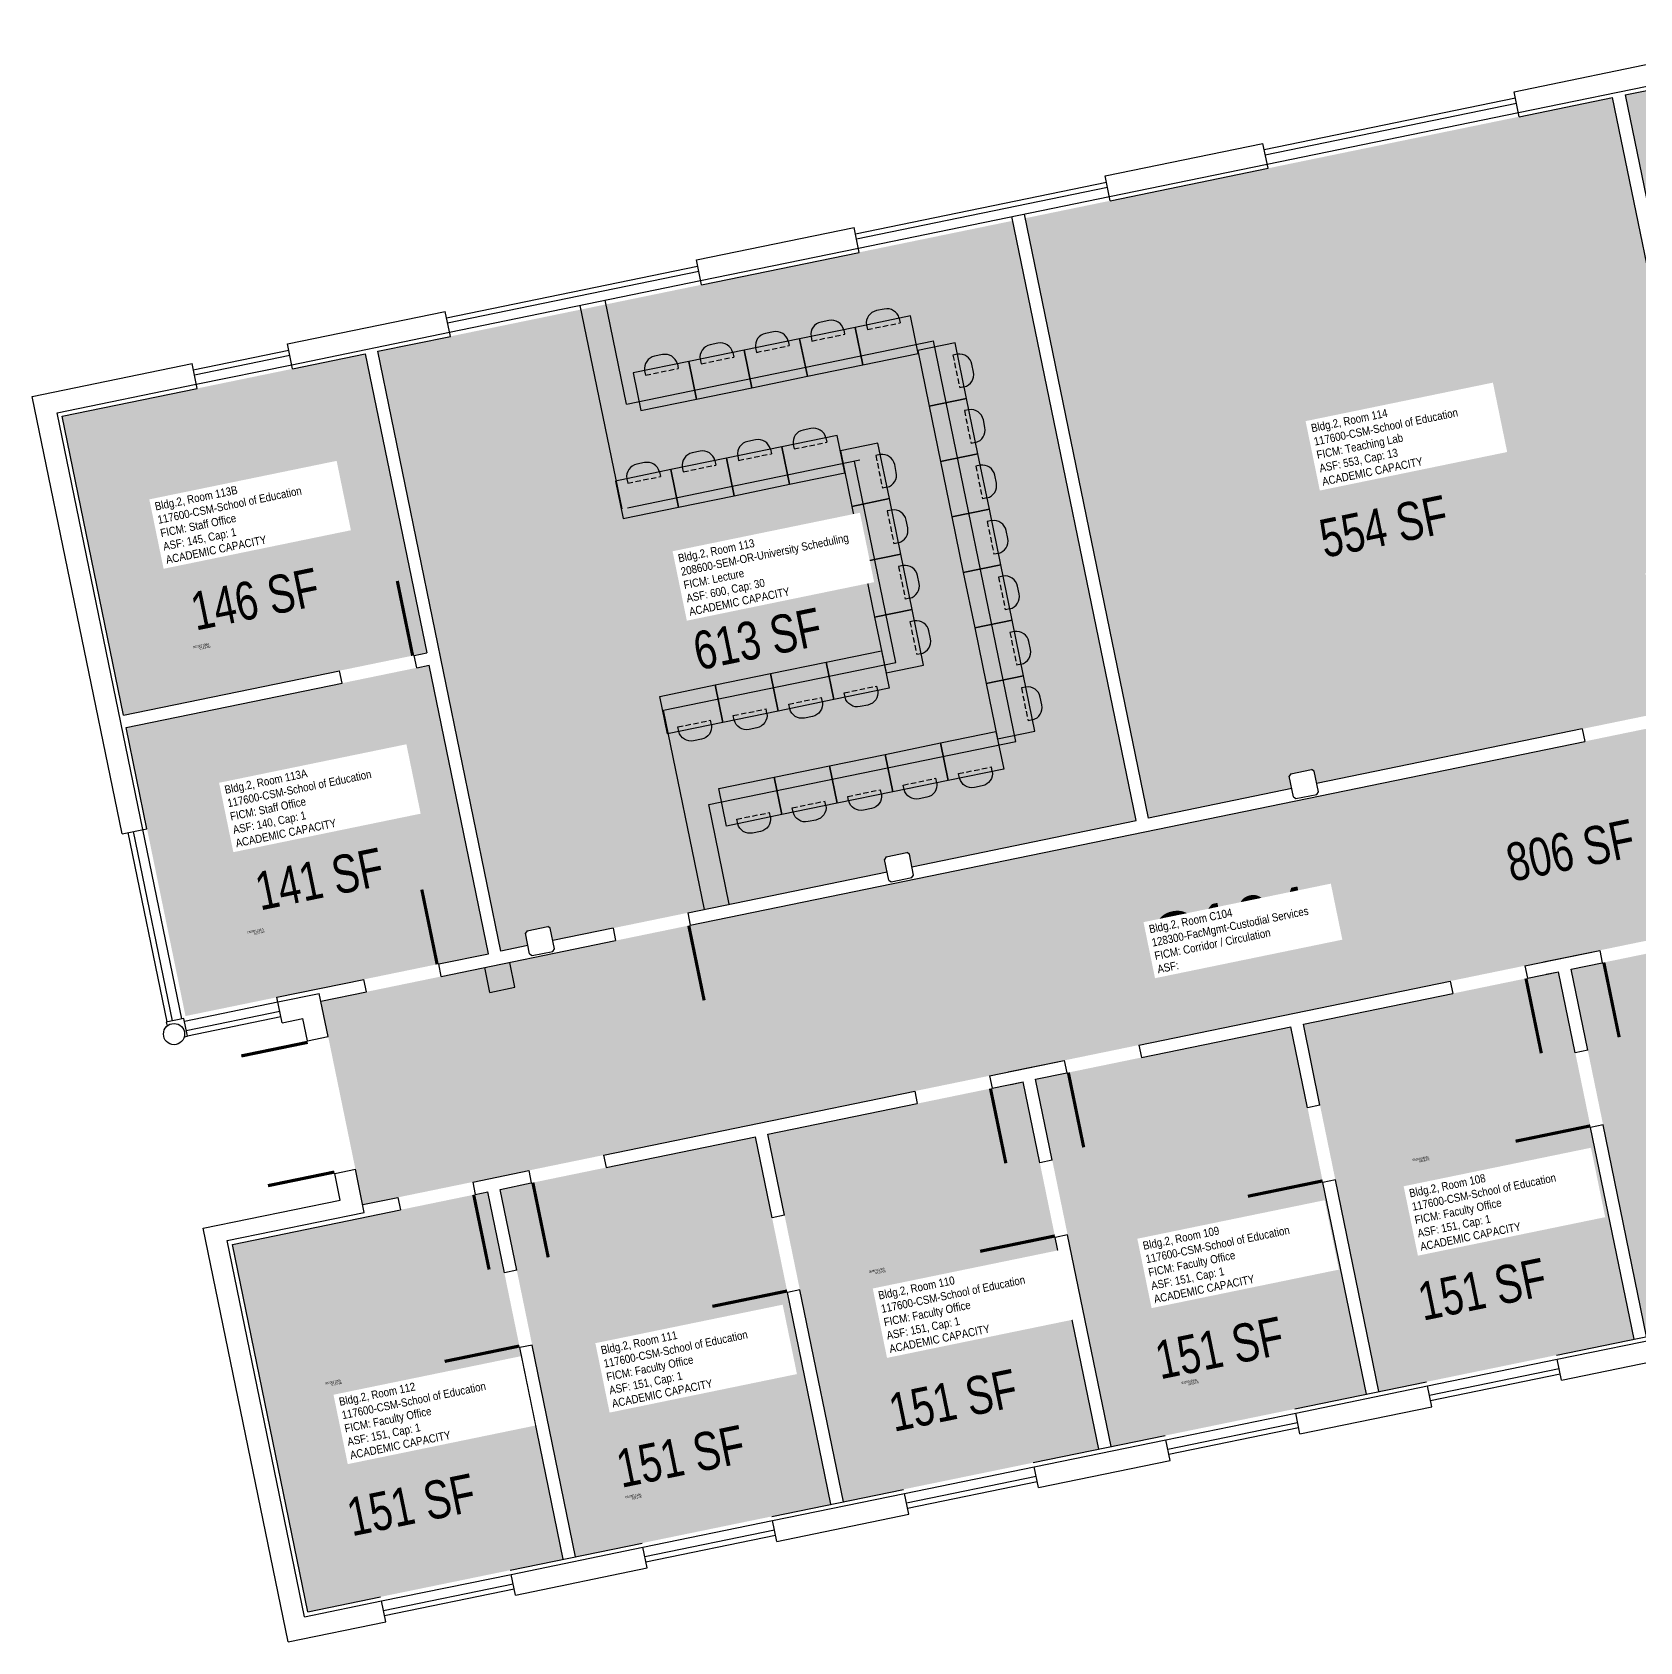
# Model space of a CAD drawing. Header units: inches. Extents: x 69199082 to 69201221, y 27671868 to 27674903.
# Drawn here: x 69199082 to 69199841, y 27673620 to 27674380 of the extents above; entities that cross this region are included whole.
import ezdxf
from ezdxf.enums import TextEntityAlignment as Align

# ---------------------------------------------------------------- set-up
doc = ezdxf.new("R2010")
doc.units = ezdxf.units.IN
doc.header["$LTSCALE"] = 100
doc.header["$MEASUREMENT"] = 0
doc.linetypes.add('DASHED2', pattern=[0.375, 0.25, -0.125])
for name, color, linetype in [('A-DOOR', 2, 'CONTINUOUS'), ('A-FLOR', 3, 'CONTINUOUS'), ('A-FURN', 3, 'CONTINUOUS'), ('A-GLAZ', 1, 'CONTINUOUS'), ('A-IDEN-RNUM', 7, 'CONTINUOUS'), ('A-IDEN-SNUM', 4, 'CONTINUOUS'), ('A-IDEN-VNUM', 4, 'CONTINUOUS'), ('A-WALL', 5, 'CONTINUOUS'), ('AREA-TEXT', 3, 'CONTINUOUS'), ('Rooms-Division-Color', 7, 'CONTINUOUS'), ('Rooms-Information', 7, 'CONTINUOUS')]:
    doc.layers.add(name, color=color, linetype=linetype)
doc.styles.add('CP_AREA', font='arial.ttf', dxfattribs={"height": 15})
doc.styles.add('CP_ROOMSNUMBER', font='arial.ttf', dxfattribs={"height": 1})
doc.styles.add('CP_ROOMVNUMBER', font='arial.ttf', dxfattribs={"width": 0.85, "height": 0.075})

msp = doc.modelspace()

# ---------------------------------------------------------------- hatches: boundary and pattern name
at = {"layer": 'Rooms-Division-Color', "true_color": 0xfa003f}
msp.add_hatch(color=240, dxfattribs=at).paths.add_polyline_path([(69199833.94, 27674350.4), (69199977.93, 27674380), (69200003.5, 27674255.6), (69199859.51, 27674226)])
at = {"layer": 'Rooms-Division-Color', "true_color": 0xffe090}
for points in [[(69199828.06, 27674349.19), (69199550.85, 27674292.21), (69199609.04, 27674009.13), (69199676.63, 27674023.02), (69199675.42, 27674028.9), (69199676.2, 27674030.08), (69199685.99, 27674032.1), (69199687.17, 27674031.32), (69199688.38, 27674025.44), (69199856.86, 27674060.07), (69199855.65, 27674065.95), (69199853.95, 27674074.21), (69199849.61, 27674095.33), (69199846.41, 27674110.93), (69199843.57, 27674124.72), (69199872.96, 27674130.76)], [(69199096.36, 27674198.79), (69199239.37, 27674228.19), (69199268.36, 27674087.14), (69199125.35, 27674057.74)], [(69199126.56, 27674051.87), (69199269.57, 27674081.26), (69199297.55, 27673945.11), (69199154.54, 27673915.71)], [(69199808.48, 27673937.83), (69199928.96, 27673962.59), (69199964.6, 27673789.22), (69199844.12, 27673764.45)], [(69199682.12, 27673911.85), (69199802.6, 27673936.62), (69199838.24, 27673763.24), (69199717.76, 27673738.48)], [(69199555.76, 27673885.88), (69199676.24, 27673910.65), (69199711.88, 27673737.27), (69199591.4, 27673712.51)], [(69199429.41, 27673859.91), (69199549.89, 27673884.67), (69199585.52, 27673711.3), (69199465.04, 27673686.53)], [(69199303.05, 27673833.94), (69199423.53, 27673858.7), (69199459.16, 27673685.33), (69199338.68, 27673660.56)], [(69199176.69, 27673807.97), (69199297.17, 27673832.73), (69199332.81, 27673659.35), (69199212.32, 27673634.59)]]:
    msp.add_hatch(color=41, dxfattribs=at).paths.add_polyline_path(points)
at = {"layer": 'Rooms-Division-Color', "true_color": 0x003fff}
msp.add_hatch(color=160, dxfattribs=at).paths.add_polyline_path([(69199245.24, 27674229.4), (69199544.98, 27674291.01), (69199603.16, 27674007.92), (69199497.37, 27673986.18), (69199496.17, 27673992.06), (69199494.99, 27673992.84), (69199485.19, 27673990.82), (69199484.41, 27673989.64), (69199485.62, 27673983.76), (69199327.92, 27673951.35), (69199326.71, 27673957.23), (69199325.53, 27673958), (69199315.73, 27673955.99), (69199314.95, 27673954.81), (69199316.16, 27673948.93), (69199303.43, 27673946.32)])
at = {"layer": 'Rooms-Division-Color', "true_color": 0xadadad}
msp.add_hatch(color=253, dxfattribs=at).paths.add_polyline_path([(69199218.44, 27673922.72), (69200378.19, 27674161.1), (69200397.92, 27674065.11), (69199238.17, 27673826.73)])

# ---------------------------------------------------------------- linework, layer by layer
at = {"layer": 'A-DOOR'}
for points in [[(69199261.75, 27674085.78, 1.5, 1.5, 0), (69199254.5, 27674121.04, 0, 0, 0), (69199253.76, 27674120.89, 0, 0, 0.414214), (69199227.52, 27674077.21, 0, 0, 0.414214)], [(69199849.5, 27674052.43, 1.5, 1.5, 0), (69199856.74, 27674017.17, 0, 0, 0), (69199856.01, 27674017.02, 0, 0, -0.414214), (69199814.67, 27674046.8, 0, 0, -0.414214)], [(69199273.31, 27673940.12, 1.5, 1.5, 0), (69199266.06, 27673975.39, 0, 0, 0), (69199265.33, 27673975.24, 0, 0, 0.414214), (69199239.08, 27673931.56, 0, 0, 0.414214)], [(69199392.06, 27673958.41, 1.5, 1.5, 0), (69199399.31, 27673923.14, 0, 0, 0), (69199398.57, 27673922.99, 0, 0, -0.414214), (69199357.23, 27673952.78, 0, 0, -0.414214)], [(69199823.91, 27673941, 1.5, 1.5, 0), (69199831.16, 27673905.73, 0, 0, 0), (69199831.89, 27673905.89, 0, 0, 0.414214), (69199858.13, 27673949.56, 0, 0, 0.414214)], [(69199787.18, 27673933.45, 1.5, 1.5, 0), (69199794.42, 27673898.18, 0, 0, 0), (69199793.69, 27673898.03, 0, 0, -0.414214), (69199752.35, 27673927.82, 0, 0, -0.414214)], [(69199212.22, 27673903.32, 1.5, 1.5, 0), (69199180.87, 27673896.88, 0, 0, 0), (69199180.72, 27673897.61, 0, 0, 0.414214), (69199218.51, 27673872.71, 0, 0, 0.414214)], [(69199571.19, 27673889.05, 1.5, 1.5, 0), (69199578.44, 27673853.79, 0, 0, 0), (69199579.17, 27673853.94, 0, 0, 0.414214), (69199605.42, 27673897.62, 0, 0, 0.414214)], [(69199571.19, 27673889.05, 1.5, 1.5, 0), (69199578.44, 27673853.79, 0, 0, 0), (69199579.17, 27673853.94, 0, 0, 0.414214), (69199605.42, 27673897.62, 0, 0, 0.414214)], [(69199817.55, 27673863.89, 1.5, 1.5, 0), (69199782.29, 27673856.64, 0, 0, 0), (69199782.14, 27673857.38, 0, 0, -0.414214), (69199811.92, 27673898.72, 0, 0, -0.414214)], [(69199534.46, 27673881.5, 1.5, 1.5, 0), (69199541.71, 27673846.24, 0, 0, 0), (69199540.97, 27673846.09, 0, 0, -0.414214), (69199499.63, 27673875.88, 0, 0, -0.414214)], [(69199224.8, 27673842.1, 1.5, 1.5, 0), (69199193.46, 27673835.66, 0, 0, 0), (69199193.61, 27673834.92, 0, 0, -0.414214), (69199218.51, 27673872.71, 0, 0, -0.414214)], [(69199691.19, 27673837.92, 1.5, 1.5, 0), (69199655.93, 27673830.67, 0, 0, 0), (69199655.78, 27673831.4, 0, 0, -0.414214), (69199685.57, 27673872.75, 0, 0, -0.414214)], [(69199564.84, 27673811.94, 1.5, 1.5, 0), (69199529.57, 27673804.7, 0, 0, 0), (69199529.42, 27673805.43, 0, 0, -0.414214), (69199559.21, 27673846.77, 0, 0, -0.414214)], [(69199318.47, 27673837.11, 1.5, 1.5, 0), (69199325.72, 27673801.85, 0, 0, 0), (69199326.46, 27673802, 0, 0, 0.414214), (69199352.7, 27673845.67, 0, 0, 0.414214)], [(69199290.56, 27673831.37, 1.5, 1.5, 0), (69199297.81, 27673796.11, 0, 0, 0), (69199297.07, 27673795.96, 0, 0, -0.414214), (69199255.73, 27673825.74, 0, 0, -0.414214)], [(69199438.48, 27673785.97, 1.5, 1.5, 0), (69199403.21, 27673778.72, 0, 0, 0), (69199403.06, 27673779.46, 0, 0, -0.414214), (69199432.85, 27673820.8, 0, 0, -0.414214)], [(69199312.12, 27673760, 1.5, 1.5, 0), (69199276.86, 27673752.75, 0, 0, 0), (69199276.71, 27673753.49, 0, 0, -0.414214), (69199306.49, 27673794.83, 0, 0, -0.414214)]]:
    msp.add_lwpolyline(points, format="xyseb", dxfattribs=at)
at = {"layer": 'A-FLOR'}
for p, q in [((69199360.56, 27674155.09), (69199340.83, 27674251.09)), ((69199362.65, 27674204.53), (69199352.59, 27674253.5)), ((69199362.65, 27674204.53), (69199507.62, 27674234.33)), ((69199546.48, 27674045.28), (69199507.62, 27674234.33)), ((69199363.15, 27674155.62), (69199472.85, 27674178.17)), ((69199489.8, 27674082.63), (69199470.27, 27674177.64)), ((69199380.09, 27674060.08), (69199489.8, 27674082.63)), ((69199399.42, 27673966.05), (69199380.09, 27674060.08)), ((69199401.51, 27674015.48), (69199546.48, 27674045.28)), ((69199411.18, 27673968.46), (69199401.51, 27674015.48))]:
    msp.add_line(p, q, dxfattribs=at)
at = {"layer": 'A-FURN'}
for points in [[(69199491.37, 27674244.96, 0.400898), (69199484.34, 27674249.36), (69199480.65, 27674248.6, 0.400898), (69199475.93, 27674241.79, 0.400898)], [(69199465.19, 27674239.58, 0.400898), (69199458.17, 27674243.98), (69199454.47, 27674243.22, 0.400898), (69199449.76, 27674236.41, 0.400898)], [(69199439.02, 27674234.2, 0.400898), (69199431.99, 27674238.6), (69199428.3, 27674237.84, 0.400898), (69199423.58, 27674231.03, 0.400898)], [(69199386.67, 27674223.44, 0.400898), (69199379.65, 27674227.84), (69199375.95, 27674227.08, 0.400898), (69199371.23, 27674220.27, 0.400898)], [(69199412.84, 27674228.82, 0.400898), (69199405.82, 27674233.22), (69199402.13, 27674232.46, 0.400898), (69199397.41, 27674225.65, 0.400898)], [(69199538.2, 27674134.05, 0.400898), (69199542.6, 27674141.07), (69199541.84, 27674144.77, 0.400898), (69199535.03, 27674149.48, 0.400898)], [(69199535.31, 27674031.16, -0.400898), (69199530.59, 27674024.35), (69199526.9, 27674023.59, -0.400898), (69199519.87, 27674027.99, -0.400898)], [(69199509.14, 27674025.78, -0.400898), (69199504.42, 27674018.97), (69199500.72, 27674018.21, -0.400898), (69199493.7, 27674022.61, -0.400898)], [(69199456.79, 27674015.02, -0.400898), (69199452.07, 27674008.21), (69199448.38, 27674007.45, -0.400898), (69199441.35, 27674011.85, -0.400898)], [(69199482.96, 27674020.4, -0.400898), (69199478.24, 27674013.59), (69199474.55, 27674012.83, -0.400898), (69199467.53, 27674017.23, -0.400898)], [(69199430.61, 27674009.64, -0.400898), (69199425.9, 27674002.83), (69199422.2, 27674002.07, -0.400898), (69199415.18, 27674006.47, -0.400898)]]:
    msp.add_lwpolyline(points, format="xyb", dxfattribs=at)
for points in [[(69199474.2, 27674222.99), (69199500.37, 27674228.37), (69199496.73, 27674246.07), (69199470.56, 27674240.69)], [(69199421.85, 27674212.23), (69199448.02, 27674217.61), (69199444.39, 27674235.31), (69199418.21, 27674229.93)], [(69199448.02, 27674217.61), (69199474.2, 27674222.99), (69199470.56, 27674240.69), (69199444.39, 27674235.31)], [(69199395.68, 27674206.85), (69199421.85, 27674212.23), (69199418.21, 27674229.93), (69199392.04, 27674224.55)], [(69199369.5, 27674201.47), (69199395.68, 27674206.85), (69199392.04, 27674224.55), (69199365.86, 27674219.17)], [(69199516.23, 27674151.22), (69199521.61, 27674125.04), (69199539.31, 27674128.68), (69199533.93, 27674154.85)], [(69199484.69, 27674039.2), (69199510.87, 27674044.58), (69199514.51, 27674026.89), (69199488.33, 27674021.51)], [(69199510.87, 27674044.58), (69199537.04, 27674049.96), (69199540.68, 27674032.27), (69199514.51, 27674026.89)], [(69199458.52, 27674033.82), (69199484.69, 27674039.2), (69199488.33, 27674021.51), (69199462.16, 27674016.13)], [(69199432.35, 27674028.44), (69199458.52, 27674033.82), (69199462.16, 27674016.13), (69199435.98, 27674010.75)], [(69199406.17, 27674023.06), (69199432.35, 27674028.44), (69199435.98, 27674010.75), (69199409.81, 27674005.37)]]:
    msp.add_lwpolyline(points, close=True, dxfattribs=at)
at = {"layer": 'A-FURN', "linetype": 'DASHED2', "ltscale": 0.1}
for points in [[(69199476.36, 27674239.65), (69199491.81, 27674242.83)], [(69199450.19, 27674234.27), (69199465.64, 27674237.45)], [(69199397.84, 27674223.51), (69199413.29, 27674226.69)], [(69199424.01, 27674228.89), (69199439.46, 27674232.07)], [(69199371.67, 27674218.13), (69199387.11, 27674221.31)], [(69199529.65, 27674175.66), (69199527.51, 27674175.23)], [(69199532.82, 27674160.22), (69199530.69, 27674159.78)], [(69199532.89, 27674149.05), (69199536.07, 27674133.6)], [(69199519.43, 27674030.12), (69199534.88, 27674033.3)], [(69199467.08, 27674019.36), (69199482.53, 27674022.54)], [(69199493.26, 27674024.74), (69199508.7, 27674027.92)], [(69199440.91, 27674013.98), (69199456.36, 27674017.16)], [(69199414.73, 27674008.6), (69199430.18, 27674011.78)]]:
    msp.add_lwpolyline(points, dxfattribs=at)
at = {"layer": 'A-FURN', "linetype": 'DASHED2', "ltscale": 0.1, "elevation": 0}
for points in [[(69199491.37, 27674244.96), (69199491.8, 27674242.83)], [(69199439.02, 27674234.2), (69199439.46, 27674232.07)], [(69199449.75, 27674236.41), (69199450.19, 27674234.27)], [(69199465.19, 27674239.58), (69199465.63, 27674237.45)], [(69199475.92, 27674241.79), (69199476.36, 27674239.65)], [(69199412.84, 27674228.82), (69199413.28, 27674226.69)], [(69199423.58, 27674231.03), (69199424.01, 27674228.89)], [(69199518.89, 27674228.01), (69199516.75, 27674227.57)], [(69199516.75, 27674227.57), (69199519.93, 27674212.13)], [(69199371.23, 27674220.27), (69199371.67, 27674218.13)], [(69199386.67, 27674223.44), (69199387.11, 27674221.31)], [(69199397.4, 27674225.65), (69199397.84, 27674223.51)], [(69199522.06, 27674212.57), (69199519.93, 27674212.13)], [(69199524.27, 27674201.84), (69199522.13, 27674201.4)], [(69199522.13, 27674201.4), (69199525.31, 27674185.95)], [(69199415.59, 27674177.93), (69199431.04, 27674181.1)], [(69199430.59, 27674183.23), (69199431.03, 27674181.1)], [(69199441.33, 27674185.44), (69199441.77, 27674183.31)], [(69199441.77, 27674183.31), (69199457.21, 27674186.48)], [(69199456.77, 27674188.61), (69199457.21, 27674186.48)], [(69199527.44, 27674186.4), (69199525.31, 27674185.96)], [(69199388.98, 27674174.68), (69199389.42, 27674172.55)], [(69199389.42, 27674172.55), (69199404.87, 27674175.72)], [(69199404.42, 27674177.85), (69199404.86, 27674175.72)], [(69199415.15, 27674180.06), (69199415.59, 27674177.93)], [(69199482.44, 27674180.68), (69199480.31, 27674180.24)], [(69199480.31, 27674180.24), (69199483.48, 27674164.79)], [(69199527.51, 27674175.23), (69199530.69, 27674159.78)], [(69199362.8, 27674169.3), (69199363.24, 27674167.17)], [(69199363.24, 27674167.17), (69199378.69, 27674170.34)], [(69199378.25, 27674172.47), (69199378.69, 27674170.34)], [(69199485.61, 27674165.24), (69199483.48, 27674164.8)], [(69199487.82, 27674154.51), (69199485.68, 27674154.07)], [(69199485.68, 27674154.07), (69199488.86, 27674138.62)], [(69199535.03, 27674149.49), (69199532.89, 27674149.05)], [(69199490.99, 27674139.06), (69199488.86, 27674138.63)], [(69199493.2, 27674128.33), (69199491.06, 27674127.89)], [(69199491.06, 27674127.89), (69199494.24, 27674112.45)], [(69199538.2, 27674134.05), (69199536.07, 27674133.61)], [(69199540.41, 27674123.32), (69199538.27, 27674122.88)], [(69199538.27, 27674122.88), (69199541.45, 27674107.43)], [(69199496.37, 27674112.89), (69199494.24, 27674112.45)], [(69199543.58, 27674107.87), (69199541.45, 27674107.44)], [(69199498.58, 27674102.16), (69199496.44, 27674101.72)], [(69199496.44, 27674101.72), (69199499.62, 27674086.27)], [(69199545.79, 27674097.14), (69199543.65, 27674096.7)], [(69199543.65, 27674096.7), (69199546.83, 27674081.26)], [(69199501.75, 27674086.72), (69199499.62, 27674086.28)], [(69199548.96, 27674081.7), (69199546.83, 27674081.26)], [(69199465.41, 27674068.26), (69199480.86, 27674071.43)], [(69199465.85, 27674066.12), (69199465.41, 27674068.26)], [(69199481.29, 27674069.3), (69199480.85, 27674071.43)], [(69199551.17, 27674070.97), (69199549.03, 27674070.53)], [(69199549.03, 27674070.53), (69199552.21, 27674055.08)], [(69199413.06, 27674057.5), (69199428.51, 27674060.67)], [(69199428.95, 27674058.54), (69199428.51, 27674060.67)], [(69199439.24, 27674062.88), (69199454.69, 27674066.05)], [(69199439.68, 27674060.74), (69199439.24, 27674062.88)], [(69199455.12, 27674063.92), (69199454.68, 27674066.05)], [(69199386.89, 27674052.12), (69199402.34, 27674055.29)], [(69199387.33, 27674049.98), (69199386.89, 27674052.12)], [(69199402.77, 27674053.16), (69199402.33, 27674055.29)], [(69199413.5, 27674055.36), (69199413.06, 27674057.5)], [(69199554.34, 27674055.53), (69199552.21, 27674055.09)], [(69199519.87, 27674027.99), (69199519.43, 27674030.12)], [(69199535.31, 27674031.16), (69199534.87, 27674033.3)], [(69199482.96, 27674020.4), (69199482.52, 27674022.54)], [(69199493.69, 27674022.61), (69199493.26, 27674024.74)], [(69199509.14, 27674025.78), (69199508.7, 27674027.92)], [(69199441.35, 27674011.85), (69199440.91, 27674013.98)], [(69199456.79, 27674015.02), (69199456.35, 27674017.16)], [(69199467.52, 27674017.23), (69199467.08, 27674019.36)], [(69199415.17, 27674006.47), (69199414.73, 27674008.6)], [(69199430.61, 27674009.64), (69199430.18, 27674011.78)]]:
    msp.add_lwpolyline(points, dxfattribs=at)
at = {"layer": 'A-FURN', "elevation": 0}
for points in [[(69199500.09, 27674229.74), (69199505.47, 27674203.56), (69199523.17, 27674207.2), (69199517.79, 27674233.38)], [(69199505.47, 27674203.56), (69199510.85, 27674177.39), (69199528.55, 27674181.03), (69199523.17, 27674207.2)], [(69199439.6, 27674166.64), (69199465.78, 27674172.02), (69199462.14, 27674189.72), (69199435.96, 27674184.34)], [(69199413.43, 27674161.26), (69199439.6, 27674166.64), (69199435.96, 27674184.34), (69199409.79, 27674178.96)], [(69199463.64, 27674182.41), (69199469.02, 27674156.23), (69199486.72, 27674159.87), (69199481.34, 27674186.04)], [(69199361.08, 27674150.5), (69199387.25, 27674155.88), (69199383.62, 27674173.58), (69199357.44, 27674168.2)], [(69199387.25, 27674155.88), (69199413.43, 27674161.26), (69199409.79, 27674178.96), (69199383.62, 27674173.58)], [(69199510.85, 27674177.39), (69199516.23, 27674151.22), (69199533.93, 27674154.85), (69199528.55, 27674181.03)], [(69199469.02, 27674156.23), (69199474.4, 27674130.06), (69199492.1, 27674133.7), (69199486.72, 27674159.87)], [(69199474.4, 27674130.06), (69199479.78, 27674103.88), (69199497.48, 27674107.52), (69199492.1, 27674133.7)], [(69199521.61, 27674125.04), (69199526.99, 27674098.87), (69199544.69, 27674102.51), (69199539.31, 27674128.68)], [(69199479.78, 27674103.88), (69199485.16, 27674077.71), (69199502.86, 27674081.35), (69199497.48, 27674107.52)], [(69199526.99, 27674098.87), (69199532.37, 27674072.69), (69199550.07, 27674076.33), (69199544.69, 27674102.51)], [(69199430.68, 27674077.34), (69199456.85, 27674082.72), (69199460.49, 27674065.02), (69199434.31, 27674059.64)], [(69199456.85, 27674082.72), (69199483.03, 27674088.1), (69199486.66, 27674070.4), (69199460.49, 27674065.02)], [(69199404.5, 27674071.96), (69199430.68, 27674077.34), (69199434.31, 27674059.64), (69199408.14, 27674054.26)], [(69199532.37, 27674072.69), (69199537.75, 27674046.52), (69199555.45, 27674050.16), (69199550.07, 27674076.33)], [(69199378.33, 27674066.58), (69199404.5, 27674071.96), (69199408.14, 27674054.26), (69199381.97, 27674048.88)]]:
    msp.add_lwpolyline(points, close=True, dxfattribs=at)
for points in [[(69199522.06, 27674212.57, 0.400898), (69199526.46, 27674219.59), (69199525.71, 27674223.29, 0.400898), (69199518.89, 27674228.01, 0.400898)], [(69199527.44, 27674186.4, 0.400898), (69199531.84, 27674193.42), (69199531.09, 27674197.11, 0.400898), (69199524.27, 27674201.83, 0.400898)], [(69199456.77, 27674188.61, 0.400898), (69199449.74, 27674193.02), (69199446.05, 27674192.26, 0.400898), (69199441.33, 27674185.44, 0.400898)], [(69199404.42, 27674177.85, 0.400898), (69199397.4, 27674182.26), (69199393.7, 27674181.5, 0.400898), (69199388.98, 27674174.68, 0.400898)], [(69199430.59, 27674183.23, 0.400898), (69199423.57, 27674187.64), (69199419.88, 27674186.88, 0.400898), (69199415.16, 27674180.06, 0.400898)], [(69199378.25, 27674172.47, 0.400898), (69199371.22, 27674176.88), (69199367.53, 27674176.12, 0.400898), (69199362.81, 27674169.3, 0.400898)], [(69199485.61, 27674165.24, 0.400898), (69199490.01, 27674172.26), (69199489.26, 27674175.96, 0.400898), (69199482.44, 27674180.67, 0.400898)], [(69199532.82, 27674160.22, 0.400898), (69199537.22, 27674167.25), (69199536.47, 27674170.94, 0.400898), (69199529.65, 27674175.66, 0.400898)], [(69199490.99, 27674139.06, 0.400898), (69199495.39, 27674146.09), (69199494.64, 27674149.78, 0.400898), (69199487.82, 27674154.5, 0.400898)], [(69199496.37, 27674112.89, 0.400898), (69199500.77, 27674119.91), (69199500.02, 27674123.61, 0.400898), (69199493.2, 27674128.33, 0.400898)], [(69199543.58, 27674107.87, 0.400898), (69199547.98, 27674114.9), (69199547.22, 27674118.59, 0.400898), (69199540.41, 27674123.31, 0.400898)], [(69199501.75, 27674086.72, 0.400898), (69199506.15, 27674093.74), (69199505.4, 27674097.44, 0.400898), (69199498.58, 27674102.15, 0.400898)], [(69199548.96, 27674081.7, 0.400898), (69199553.36, 27674088.72), (69199552.6, 27674092.42, 0.400898), (69199545.79, 27674097.14, 0.400898)], [(69199481.29, 27674069.3, -0.400898), (69199476.58, 27674062.48), (69199472.88, 27674061.72, -0.400898), (69199465.86, 27674066.12, -0.400898)], [(69199554.34, 27674055.53, 0.400898), (69199558.74, 27674062.55), (69199557.98, 27674066.24, 0.400898), (69199551.17, 27674070.96, 0.400898)], [(69199455.12, 27674063.92, -0.400898), (69199450.4, 27674057.1), (69199446.71, 27674056.34, -0.400898), (69199439.68, 27674060.74, -0.400898)], [(69199402.77, 27674053.16, -0.400898), (69199398.05, 27674046.34), (69199394.36, 27674045.58, -0.400898), (69199387.34, 27674049.98, -0.400898)], [(69199428.95, 27674058.54, -0.400898), (69199424.23, 27674051.72), (69199420.53, 27674050.96, -0.400898), (69199413.51, 27674055.36, -0.400898)]]:
    msp.add_lwpolyline(points, format="xyb", dxfattribs=at)
at = {"layer": 'A-GLAZ'}
for p, q in [((69199663.65, 27674324.59), (69199782.17, 27674348.95)), ((69199664.15, 27674322.14), (69199782.67, 27674346.5)), ((69199665.06, 27674317.73), (69199783.58, 27674342.09)), ((69199470.68, 27674284.92), (69199589.2, 27674309.28)), ((69199471.18, 27674282.47), (69199589.71, 27674306.84)), ((69199472.09, 27674278.07), (69199590.61, 27674302.43)), ((69199277.71, 27674245.26), (69199396.24, 27674269.62)), ((69199278.22, 27674242.81), (69199396.74, 27674267.17)), ((69199279.12, 27674238.4), (69199397.65, 27674262.76)), ((69199158.21, 27674220.7), (69199203.27, 27674229.96)), ((69199158.72, 27674218.25), (69199203.77, 27674227.51)), ((69199159.62, 27674213.84), (69199204.68, 27674223.1)), ((69199145.93, 27673912.92), (69199127.56, 27674002.3)), ((69199148.38, 27673913.42), (69199130, 27674002.81)), ((69199152.78, 27673914.33), (69199134.41, 27674003.71)), ((69199154.02, 27673913.31), (69199198.09, 27673922.37)), ((69199154.92, 27673908.9), (69199199, 27673917.96)), ((69199155.42, 27673906.45), (69199199.5, 27673915.51)), ((69199740.69, 27673741.15), (69199801.91, 27673753.73)), ((69199741.6, 27673736.74), (69199802.82, 27673749.33)), ((69199742.1, 27673734.29), (69199803.32, 27673746.88)), ((69199617.27, 27673715.78), (69199678.49, 27673728.37)), ((69199618.18, 27673711.37), (69199679.4, 27673723.96)), ((69199618.68, 27673708.93), (69199679.9, 27673721.51)), ((69199493.85, 27673690.41), (69199555.07, 27673703)), ((69199494.76, 27673686.01), (69199555.98, 27673698.59)), ((69199495.26, 27673683.56), (69199556.48, 27673696.14)), ((69199370.43, 27673665.05), (69199431.65, 27673677.63)), ((69199371.34, 27673660.64), (69199432.56, 27673673.22)), ((69199371.84, 27673658.19), (69199433.06, 27673670.77)), ((69199247.01, 27673639.68), (69199308.23, 27673652.26)), ((69199247.92, 27673635.27), (69199309.14, 27673647.85)), ((69199248.42, 27673632.82), (69199309.64, 27673645.4))]:
    msp.add_line(p, q, dxfattribs=at)
at = {"layer": 'A-WALL'}
for p, q in [((69199781.56, 27674351.89), (69199856.01, 27674367.19)), ((69199783.58, 27674342.09), (69199858.02, 27674357.39)), ((69199783.98, 27674340.13), (69199781.56, 27674351.89)), ((69199783.98, 27674340.13), (69199828.06, 27674349.19)), ((69199859.47, 27674196.39), (69199828.06, 27674349.19)), ((69199833.94, 27674350.4), (69199858.42, 27674355.43)), ((69199833.94, 27674350.4), (69199859.51, 27674226)), ((69199588.6, 27674312.22), (69199663.04, 27674327.52)), ((69199665.46, 27674315.77), (69199663.04, 27674327.52)), ((69199591.01, 27674300.47), (69199588.6, 27674312.22)), ((69199590.61, 27674302.43), (69199665.06, 27674317.73)), ((69199591.01, 27674300.47), (69199665.46, 27674315.77)), ((69199395.63, 27674272.56), (69199470.08, 27674287.86)), ((69199472.49, 27674276.11), (69199470.08, 27674287.86)), ((69199603.16, 27674007.92), (69199544.57, 27674292.97)), ((69199609.04, 27674009.13), (69199550.45, 27674294.17)), ((69199398.05, 27674260.81), (69199395.63, 27674272.56)), ((69199397.65, 27674262.76), (69199472.09, 27674278.07)), ((69199398.05, 27674260.81), (69199472.49, 27674276.11)), ((69199202.67, 27674232.9), (69199277.11, 27674248.2)), ((69199279.53, 27674236.44), (69199277.11, 27674248.2)), ((69199204.68, 27674223.1), (69199279.12, 27674238.4)), ((69199245.24, 27674229.4), (69199279.53, 27674236.44)), ((69199205.08, 27674221.14), (69199202.67, 27674232.9)), ((69199205.08, 27674221.14), (69199239.37, 27674228.19)), ((69199239.37, 27674228.19), (69199268.36, 27674087.14)), ((69199303.43, 27673946.32), (69199245.24, 27674229.4)), ((69199082.19, 27674208.13), (69199157.61, 27674223.64)), ((69199160.02, 27674211.88), (69199157.61, 27674223.64)), ((69199093.99, 27674200.35), (69199159.62, 27674213.84)), ((69199096.36, 27674198.79), (69199160.02, 27674211.88)), ((69199124.62, 27674001.7), (69199082.19, 27674208.13)), ((69199134.41, 27674003.71), (69199093.99, 27674200.35)), ((69199125.35, 27674057.74), (69199096.36, 27674198.79)), ((69199262.48, 27674085.93), (69199268.36, 27674087.14)), ((69199263.69, 27674080.05), (69199262.48, 27674085.93)), ((69199125.35, 27674057.74), (69199227.22, 27674078.68)), ((69199228.43, 27674072.81), (69199227.22, 27674078.68)), ((69199263.69, 27674080.05), (69199269.57, 27674081.26)), ((69199297.55, 27673945.11), (69199269.57, 27674081.26)), ((69199126.56, 27674051.87), (69199228.43, 27674072.81)), ((69199136.37, 27674004.11), (69199126.56, 27674051.87)), ((69199392.79, 27673958.56), (69199814.97, 27674045.33)), ((69199813.76, 27674051.21), (69199688.38, 27674025.44)), ((69199813.76, 27674051.21), (69199814.97, 27674045.33)), ((69199676.2, 27674030.08), (69199675.42, 27674028.9)), ((69199676.2, 27674030.08), (69199685.99, 27674032.1)), ((69199687.17, 27674031.32), (69199685.99, 27674032.1)), ((69199689.19, 27674021.52), (69199687.17, 27674031.32)), ((69199676.63, 27674023.02), (69199609.04, 27674009.13)), ((69199677.43, 27674019.11), (69199675.42, 27674028.9)), ((69199688.41, 27674020.34), (69199689.19, 27674021.52)), ((69199677.43, 27674019.11), (69199678.61, 27674018.33)), ((69199678.61, 27674018.33), (69199688.41, 27674020.34)), ((69199497.37, 27673986.18), (69199603.16, 27674007.92)), ((69199124.62, 27674001.7), (69199136.37, 27674004.11)), ((69199485.19, 27673990.82), (69199494.99, 27673992.84)), ((69199496.17, 27673992.06), (69199494.99, 27673992.84)), ((69199498.18, 27673982.26), (69199496.17, 27673992.06)), ((69199391.59, 27673964.44), (69199485.62, 27673983.76)), ((69199485.19, 27673990.82), (69199484.41, 27673989.64)), ((69199486.43, 27673979.85), (69199484.41, 27673989.64)), ((69199486.43, 27673979.85), (69199487.61, 27673979.07)), ((69199487.61, 27673979.07), (69199497.4, 27673981.08)), ((69199497.4, 27673981.08), (69199498.18, 27673982.26)), ((69199391.59, 27673964.44), (69199392.79, 27673958.56)), ((69199315.73, 27673955.99), (69199314.95, 27673954.81)), ((69199316.97, 27673945.01), (69199314.95, 27673954.81)), ((69199315.73, 27673955.99), (69199325.53, 27673958)), ((69199326.71, 27673957.23), (69199325.53, 27673958)), ((69199328.72, 27673947.43), (69199326.71, 27673957.23)), ((69199356.32, 27673957.19), (69199327.92, 27673951.35)), ((69199356.32, 27673957.19), (69199357.53, 27673951.31)), ((69199275.25, 27673934.4), (69199357.53, 27673951.31)), ((69199316.16, 27673948.93), (69199303.43, 27673946.32)), ((69199318.15, 27673944.24), (69199327.94, 27673946.25)), ((69199327.94, 27673946.25), (69199328.72, 27673947.43)), ((69199786.7, 27673939.48), (69199821.97, 27673946.72)), ((69199795.52, 27673941.29), (69199821.97, 27673946.72)), ((69199821.97, 27673946.72), (69199823.17, 27673940.85)), ((69199274.04, 27673940.28), (69199297.55, 27673945.11)), ((69199275.25, 27673934.4), (69199274.04, 27673940.28)), ((69199298.24, 27673926.87), (69199295.82, 27673938.63)), ((69199309.99, 27673929.29), (69199307.58, 27673941.04)), ((69199316.97, 27673945.01), (69199318.15, 27673944.24)), ((69199786.7, 27673939.48), (69199787.91, 27673933.6)), ((69199808.48, 27673937.83), (69199823.17, 27673940.85)), ((69199808.48, 27673937.83), (69199823.17, 27673940.85)), ((69199197.64, 27673924.57), (69199238.78, 27673933.03)), ((69199239.99, 27673927.15), (69199238.78, 27673933.03)), ((69199604.51, 27673902.03), (69199751.44, 27673932.23)), ((69199751.44, 27673932.23), (69199752.65, 27673926.35)), ((69199787.91, 27673933.6), (69199802.6, 27673936.62)), ((69199796.73, 27673935.41), (69199802.6, 27673936.62)), ((69199810.46, 27673898.42), (69199802.6, 27673936.62)), ((69199816.33, 27673899.63), (69199808.48, 27673937.83)), ((69199200.11, 27673912.57), (69199197.64, 27673924.57)), ((69199198.09, 27673922.37), (69199217.68, 27673926.39)), ((69199221.86, 27673906.07), (69199217.68, 27673926.39)), ((69199218.44, 27673922.72), (69199239.99, 27673927.15)), ((69199298.24, 27673926.87), (69199309.99, 27673929.29)), ((69199682.12, 27673911.85), (69199752.65, 27673926.35)), ((69199153.76, 27673914.53), (69199145.44, 27673912.82)), ((69199145.44, 27673912.82), (69199145.82, 27673910.94)), ((69199155.47, 27673906.21), (69199153.76, 27673914.53)), ((69199200.11, 27673912.57), (69199209.9, 27673914.59)), ((69199212.07, 27673904.06), (69199209.9, 27673914.59)), ((69199605.72, 27673896.15), (69199676.24, 27673910.65)), ((69199684.1, 27673872.44), (69199676.24, 27673910.65)), ((69199689.97, 27673873.65), (69199682.12, 27673911.85)), ((69199153.97, 27673905.9), (69199155.47, 27673906.21)), ((69199212.07, 27673904.06), (69199221.86, 27673906.07)), ((69199604.51, 27673902.03), (69199605.72, 27673896.15)), ((69199604.51, 27673902.03), (69199605.72, 27673896.15)), ((69199533.99, 27673887.53), (69199569.25, 27673894.78)), ((69199542.8, 27673889.34), (69199569.25, 27673894.78)), ((69199569.25, 27673894.78), (69199570.46, 27673888.9)), ((69199816.33, 27673899.63), (69199810.46, 27673898.42)), ((69199533.99, 27673887.53), (69199535.19, 27673881.65)), ((69199555.76, 27673885.88), (69199570.46, 27673888.9)), ((69199555.76, 27673885.88), (69199570.46, 27673888.9)), ((69199563.62, 27673847.68), (69199555.76, 27673885.88)), ((69199351.79, 27673850.08), (69199498.72, 27673880.28)), ((69199498.72, 27673880.28), (69199499.93, 27673874.41)), ((69199535.19, 27673881.65), (69199549.89, 27673884.67)), ((69199544.01, 27673883.47), (69199549.89, 27673884.67)), ((69199557.74, 27673846.47), (69199549.89, 27673884.67)), ((69199429.41, 27673859.91), (69199499.93, 27673874.41)), ((69199689.97, 27673873.65), (69199684.1, 27673872.44)), ((69199823.58, 27673864.36), (69199817.7, 27673863.15)), ((69199838.24, 27673763.24), (69199817.7, 27673863.15)), ((69199844.12, 27673764.45), (69199823.58, 27673864.36)), ((69199353, 27673844.21), (69199423.53, 27673858.7)), ((69199431.38, 27673820.5), (69199423.53, 27673858.7)), ((69199437.26, 27673821.71), (69199429.41, 27673859.91)), ((69199351.79, 27673850.08), (69199353, 27673844.21)), ((69199563.62, 27673847.68), (69199557.74, 27673846.47)), ((69199224.95, 27673841.37), (69199234.75, 27673843.38)), ((69199227.52, 27673828.88), (69199224.95, 27673841.37)), ((69199238.92, 27673823.05), (69199234.75, 27673843.38)), ((69199290.08, 27673837.4), (69199316.53, 27673842.83)), ((69199316.53, 27673842.83), (69199317.74, 27673836.96)), ((69199290.08, 27673837.4), (69199291.29, 27673831.52)), ((69199291.29, 27673831.52), (69199297.17, 27673832.73)), ((69199305.02, 27673794.53), (69199297.17, 27673832.73)), ((69199303.05, 27673833.94), (69199317.74, 27673836.96)), ((69199310.9, 27673795.74), (69199303.05, 27673833.94)), ((69199697.22, 27673838.39), (69199691.35, 27673837.18)), ((69199711.88, 27673737.27), (69199691.35, 27673837.18)), ((69199717.76, 27673738.48), (69199697.22, 27673838.39)), ((69199162.87, 27673815.59), (69199227.52, 27673828.88)), ((69199176.69, 27673807.97), (69199256.03, 27673824.27)), ((69199238.17, 27673826.73), (69199254.82, 27673830.15)), ((69199254.82, 27673830.15), (69199256.03, 27673824.27)), ((69199174.28, 27673809.77), (69199238.92, 27673823.05)), ((69199437.26, 27673821.71), (69199431.38, 27673820.5)), ((69199202.99, 27673620.42), (69199162.87, 27673815.59)), ((69199210.77, 27673632.23), (69199174.28, 27673809.77)), ((69199570.86, 27673812.42), (69199564.99, 27673811.21)), ((69199585.52, 27673711.3), (69199564.99, 27673811.21)), ((69199591.4, 27673712.51), (69199570.86, 27673812.42)), ((69199212.32, 27673634.59), (69199176.69, 27673807.97)), ((69199310.9, 27673795.74), (69199305.02, 27673794.53)), ((69199444.51, 27673786.45), (69199438.63, 27673785.24)), ((69199465.04, 27673686.53), (69199444.51, 27673786.45)), ((69199459.16, 27673685.33), (69199438.63, 27673785.24)), ((69199801.51, 27673755.69), (69199863.71, 27673768.48)), ((69199801.91, 27673753.73), (69199864.11, 27673766.52)), ((69199318.15, 27673760.47), (69199312.27, 27673759.27)), ((69199332.81, 27673659.35), (69199312.27, 27673759.27)), ((69199338.68, 27673660.56), (69199318.15, 27673760.47)), ((69199803.92, 27673743.94), (69199866.12, 27673756.72)), ((69199803.92, 27673743.94), (69199801.91, 27673753.73)), ((69199678.09, 27673730.32), (69199740.29, 27673743.11)), ((69199678.49, 27673728.37), (69199740.69, 27673741.15)), ((69199742.7, 27673731.36), (69199740.69, 27673741.15)), ((69199680.5, 27673718.57), (69199678.49, 27673728.37)), ((69199680.5, 27673718.57), (69199742.7, 27673731.36)), ((69199554.67, 27673704.96), (69199616.87, 27673717.74)), ((69199555.07, 27673703), (69199617.27, 27673715.78)), ((69199619.28, 27673705.99), (69199617.27, 27673715.78)), ((69199557.08, 27673693.2), (69199555.07, 27673703)), ((69199557.08, 27673693.2), (69199619.28, 27673705.99)), ((69199431.25, 27673679.59), (69199493.45, 27673692.37)), ((69199431.65, 27673677.63), (69199493.85, 27673690.41)), ((69199495.86, 27673680.62), (69199493.85, 27673690.41)), ((69199433.66, 27673667.83), (69199495.86, 27673680.62)), ((69199433.66, 27673667.83), (69199431.65, 27673677.63)), ((69199307.83, 27673654.22), (69199370.03, 27673667)), ((69199308.23, 27673652.26), (69199370.43, 27673665.05)), ((69199372.44, 27673655.25), (69199370.43, 27673665.05)), ((69199310.24, 27673642.47), (69199308.23, 27673652.26)), ((69199310.24, 27673642.47), (69199372.44, 27673655.25)), ((69199210.77, 27673632.23), (69199247.01, 27673639.68)), ((69199212.32, 27673634.59), (69199246.61, 27673641.64)), ((69199249.02, 27673629.88), (69199247.01, 27673639.68)), ((69199202.99, 27673620.42), (69199249.02, 27673629.88))]:
    msp.add_line(p, q, dxfattribs=at)
msp.add_circle((69199149.14, 27673907.2), 5, dxfattribs=at)

# ---------------------------------------------------------------- texts
at = {"layer": 'A-IDEN-RNUM', "style": 'CP_ROOMSNUMBER', "width": 0.85}
for s, p in [('0114-00', (69199717.61, 27674171.31)), ('0113-00', (69199418.86, 27674109.91)), ('0113-B0', (69199163.82, 27674089.13)), ('0113-A0', (69199189.44, 27673954.53)), ('C104-00', (69199653.52, 27673956.47)), ('0108-00', (69199739.32, 27673847.15)), ('0110-00', (69199482.69, 27673794.4)), ('0112-00', (69199226.05, 27673741.65)), ('0109-00', (69199630.27, 27673741.94)), ('0111-00', (69199367.76, 27673687.98))]:
    msp.add_text(s, height=1, rotation=11.61505, dxfattribs=at).set_placement(p, align=Align.CENTER)
at = {"layer": 'A-IDEN-SNUM', "style": 'CP_ROOMSNUMBER', "width": 0.85}
for s, p in [('0020011400', (69199715.77, 27674172.2)), ('0020011300', (69199417.02, 27674110.8)), ('00200113B0', (69199161.98, 27674090.02)), ('00200113A0', (69199187.6, 27673955.42)), ('0020C10400', (69199651.69, 27673957.36)), ('0020010800', (69199737.49, 27673848.04)), ('0020011000', (69199480.85, 27673795.29)), ('0020011200', (69199224.22, 27673742.54)), ('0020010900', (69199628.43, 27673742.83)), ('0020011100', (69199365.92, 27673688.87))]:
    msp.add_text(s, height=1, rotation=11.61505, dxfattribs=at).set_placement(p, align=Align.CENTER)
at = {"layer": 'A-IDEN-VNUM', "style": 'CP_ROOMVNUMBER', "width": 0.85}
for s, p in [('114', (69199717.61, 27674171.31)), ('113B', (69199182.39, 27674136.54)), ('113', (69199418.86, 27674109.91)), ('113A', (69199215.32, 27674002.82)), ('C104', (69199651.16, 27673943.52)), ('108', (69199763.88, 27673810.24)), ('109', (69199638.2, 27673785.5)), ('110', (69199513.34, 27673762.01)), ('111', (69199382.42, 27673736.19)), ('112', (69199258.83, 27673711.88))]:
    msp.add_text(s, height=27, rotation=11.61505, dxfattribs=at).set_placement(p, align=Align.CENTER)
at = {"layer": 'AREA-TEXT', "style": 'CP_AREA', "width": 0.75}
for s, p in [('554 SF', (69199720.03, 27674146.81)), ('146 SF', (69199187.33, 27674112.51)), ('613 SF', (69199424.48, 27674093.72)), ('806 SF', (69199808.18, 27673993.91)), ('141 SF', (69199217.74, 27673980.44)), ('151 SF', (69199766.52, 27673786.83)), ('151 SF', (69199642.52, 27673759.16)), ('151 SF', (69199516.83, 27673734.42)), ('151 SF', (69199388.22, 27673707.98)), ('151 SF', (69199261.06, 27673685.11))]:
    msp.add_text(s, height=18, rotation=11.61505, dxfattribs=at).set_placement(p, align=Align.MIDDLE_CENTER)

# ---------------------------------------------------------------- next in the draw order: texts
at = {"layer": 'Rooms-Information', "width": 86.4, "attachment_point": 7, "rotation": 11.61505, "style": 'CP_ROOMVNUMBER', "bg_fill": 3, "box_fill_scale": 1.5, "bg_fill_color": 256, "bg_fill_true_color": 13158600, "bg_fill_transparency": 0}
for s, insert, char_height in [('Bldg.2, Room 114^M^J117600-CSM-School of Education^M^JFICM: Teaching Lab^M^JASF: 553, Cap: 13^M^JACADEMIC CAPACITY', (69199691.41, 27674165.93), 3.85714), ('Bldg.2, Room 113B^M^J117600-CSM-School of Education^M^JFICM: Staff Office^M^JASF: 145, Cap: 1^M^JACADEMIC CAPACITY', (69199145.71, 27674129.01), 3.85714), ('Bldg.2, Room 113^M^J208600-SEM-OR-University Scheduling^M^JFICM: Lecture^M^JASF: 600, Cap: 30^M^JACADEMIC CAPACITY', (69199392.66, 27674104.52), 3.85714), ('Bldg.2, Room 113A^M^J117600-CSM-School of Education^M^JFICM: Staff Office^M^JASF: 140, Cap: 1^M^JACADEMIC CAPACITY', (69199178.63, 27673995.27), 3.85714), ('Bldg.2, Room C104^M^J128300-FacMgmt-Custodial Services^M^JFICM: Corridor / Circulation^M^JASF: ', (69199613.62, 27673935.8), 3.8571), ('Bldg.2, Room 108^M^J117600-CSM-School of Education^M^JFICM: Faculty Office^M^JASF: 151, Cap: 1^M^JACADEMIC CAPACITY', (69199737.69, 27673804.86), 3.85714), ('Bldg.2, Room 109^M^J117600-CSM-School of Education^M^JFICM: Faculty Office^M^JASF: 151, Cap: 1^M^JACADEMIC CAPACITY', (69199612, 27673780.11), 3.85714), ('Bldg.2, Room 110^M^J117600-CSM-School of Education^M^JFICM: Faculty Office^M^JASF: 151, Cap: 1^M^JACADEMIC CAPACITY', (69199487.14, 27673756.63), 3.85714), ('Bldg.2, Room 111^M^J117600-CSM-School of Education^M^JFICM: Faculty Office^M^JASF: 151, Cap: 1^M^JACADEMIC CAPACITY', (69199356.22, 27673730.81), 3.85714), ('Bldg.2, Room 112^M^J117600-CSM-School of Education^M^JFICM: Faculty Office^M^JASF: 151, Cap: 1^M^JACADEMIC CAPACITY', (69199232.63, 27673706.49), 3.85714)]:
    msp.add_mtext(s, dxfattribs=dict(at, insert=insert, char_height=char_height))

doc.saveas('drawing.dxf')
